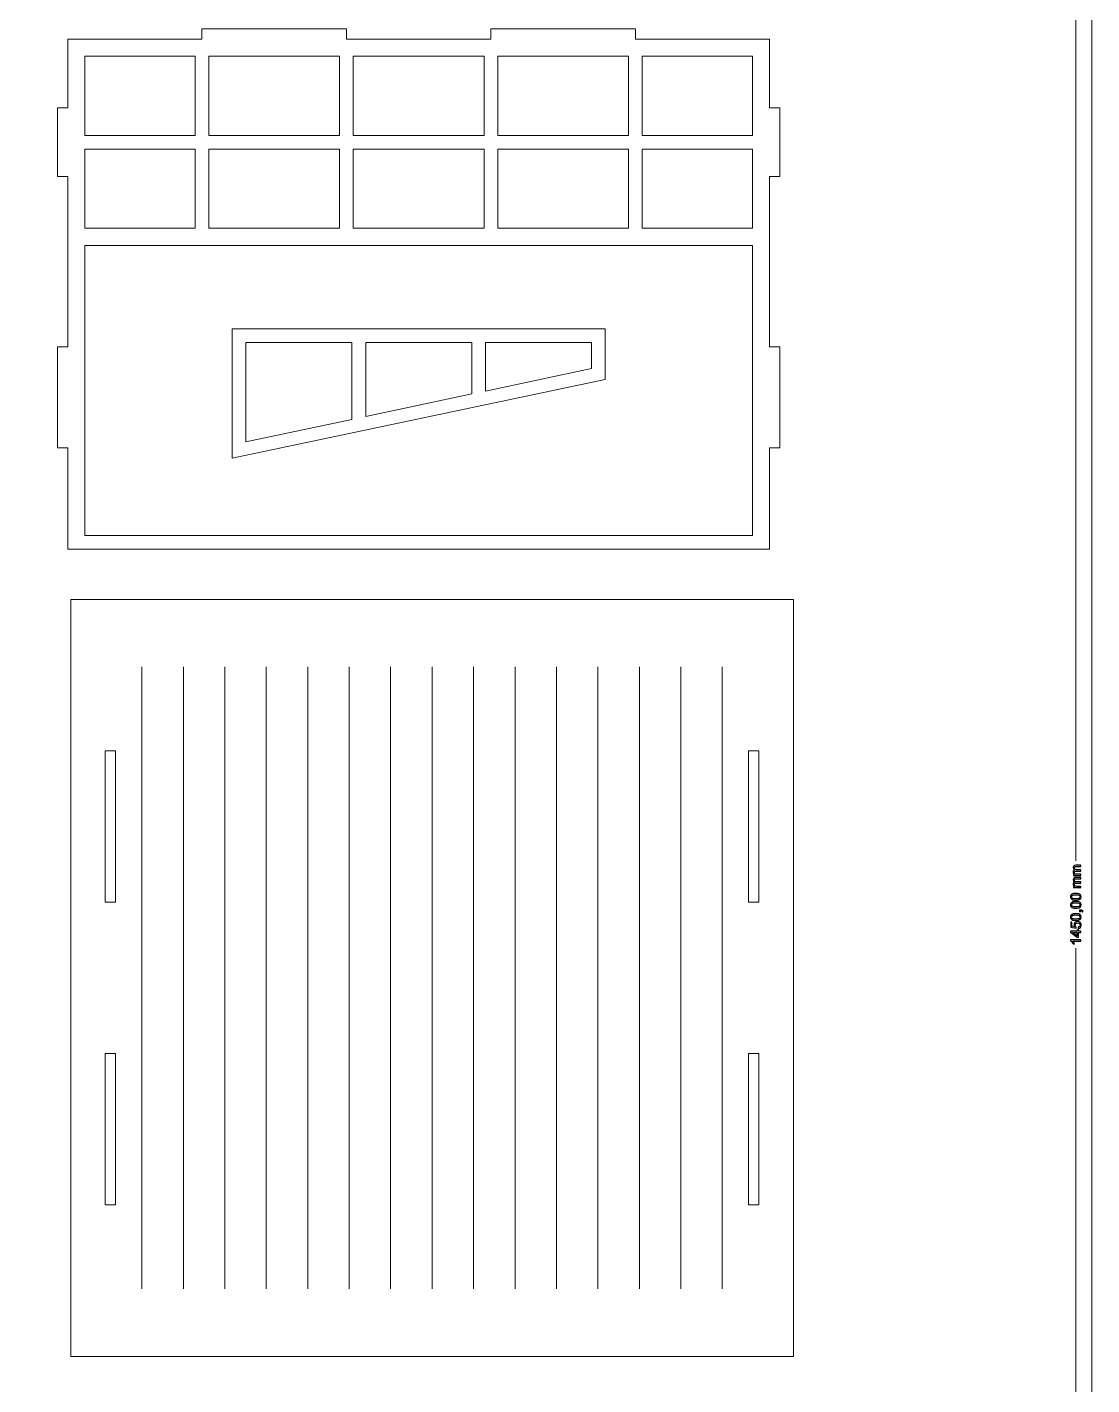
# Model space of a CAD drawing. Header units: centimetres. Extents: x -82 to 82, y -72 to 72.
# Drawn here: x 51.55 to 82.5, y -13.91 to 25.54 of the extents above; entities that cross this region are included whole.
import ezdxf

# ---------------------------------------------------------------- set-up
doc = ezdxf.new("R2010")
doc.units = ezdxf.units.CM
doc.header["$MEASUREMENT"] = 0
doc.layers.add('Camada 1', color=7, linetype='Continuous')

msp = doc.modelspace()

# ---------------------------------------------------------------- linework, layer by layer
at = {"layer": 'Camada 1', "color": 2, "lineweight": 9}
msp.add_open_spline([(-82.5, 72.5), (-82.5, 72.5), (82.5, 72.5), (82.5, 72.5), (82.5, 72.5), (82.5, -72.5), (82.5, -72.5), (82.5, -72.5), (-82.5, -72.5), (-82.5, -72.5), (-82.5, -72.5), (-82.5, 72.5), (-82.5, 72.5)], degree=3, knots=[0, 0, 0, 0, 0.25, 0.25, 0.25, 0.5, 0.5, 0.5, 0.75, 0.75, 0.75, 1, 1, 1, 1], dxfattribs=at)
at = {"layer": 'Camada 1', "color": 155, "lineweight": 9}
for points in [[(82.0314, 72.5), (82.0314, 72.5), (82.0314, 1.31523), (82.0314, 1.31523)], [(82.0314, -1.22378), (82.0314, -1.22378), (82.0314, -72.5), (82.0314, -72.5)]]:
    msp.add_open_spline(points, degree=3, dxfattribs=at)
at = {"layer": 'Camada 1', "color": 250, "lineweight": 9}
for points, knots in [([(52.43395, 13.31426), (52.43395, 13.31426), (52.73395, 13.31426), (52.73395, 13.31426), (52.73395, 13.31426), (52.73395, 10.37226), (52.73395, 10.37226), (52.73395, 10.37226), (73.13394, 10.37226), (73.13394, 10.37226), (73.13394, 10.37226), (73.13394, 13.31426), (73.13394, 13.31426), (73.13394, 13.31426), (73.43394, 13.31426), (73.43394, 13.31426), (73.43394, 13.31426), (73.43394, 16.25626), (73.43394, 16.25626), (73.43394, 16.25626), (73.13394, 16.25626), (73.13394, 16.25626), (73.13394, 16.25626), (73.13394, 21.19826), (73.13394, 21.19826), (73.13394, 21.19826), (73.43394, 21.19826), (73.43394, 21.19826), (73.43394, 21.19826), (73.43394, 23.19826), (73.43394, 23.19826), (73.43394, 23.19826), (73.13394, 23.19826), (73.13394, 23.19826), (73.13394, 23.19826), (73.13394, 25.19826), (73.13394, 25.19826), (73.13394, 25.19826), (69.23395, 25.19826), (69.23395, 25.19826), (69.23395, 25.19826), (69.23395, 25.49826), (69.23395, 25.49826), (69.23395, 25.49826), (65.03395, 25.49826), (65.03395, 25.49826), (65.03395, 25.49826), (65.03395, 25.19826), (65.03395, 25.19826), (65.03395, 25.19826), (60.83395, 25.19826), (60.83395, 25.19826), (60.83395, 25.19826), (60.83395, 25.49826), (60.83395, 25.49826), (60.83395, 25.49826), (56.63395, 25.49826), (56.63395, 25.49826), (56.63395, 25.49826), (56.63395, 25.19826), (56.63395, 25.19826), (56.63395, 25.19826), (52.73395, 25.19826), (52.73395, 25.19826), (52.73395, 25.19826), (52.73395, 23.19826), (52.73395, 23.19826), (52.73395, 23.19826), (52.43395, 23.19826), (52.43395, 23.19826), (52.43395, 23.19826), (52.43395, 21.19826), (52.43395, 21.19826), (52.43395, 21.19826), (52.73395, 21.19826), (52.73395, 21.19826), (52.73395, 21.19826), (52.73395, 16.25626), (52.73395, 16.25626), (52.73395, 16.25626), (52.43395, 16.25626), (52.43395, 16.25626), (52.43395, 16.25626), (52.43395, 13.31426), (52.43395, 13.31426)], [0, 0, 0, 0, 0.03571429, 0.03571429, 0.03571429, 0.07142857, 0.07142857, 0.07142857, 0.10714286, 0.10714286, 0.10714286, 0.14285714, 0.14285714, 0.14285714, 0.17857143, 0.17857143, 0.17857143, 0.21428571, 0.21428571, 0.21428571, 0.25, 0.25, 0.25, 0.28571429, 0.28571429, 0.28571429, 0.32142857, 0.32142857, 0.32142857, 0.35714286, 0.35714286, 0.35714286, 0.39285714, 0.39285714, 0.39285714, 0.42857143, 0.42857143, 0.42857143, 0.46428571, 0.46428571, 0.46428571, 0.5, 0.5, 0.5, 0.53571429, 0.53571429, 0.53571429, 0.57142857, 0.57142857, 0.57142857, 0.60714286, 0.60714286, 0.60714286, 0.64285714, 0.64285714, 0.64285714, 0.67857143, 0.67857143, 0.67857143, 0.71428571, 0.71428571, 0.71428571, 0.75, 0.75, 0.75, 0.78571429, 0.78571429, 0.78571429, 0.82142857, 0.82142857, 0.82142857, 0.85714286, 0.85714286, 0.85714286, 0.89285714, 0.89285714, 0.89285714, 0.92857143, 0.92857143, 0.92857143, 0.96428571, 0.96428571, 0.96428571, 1, 1, 1, 1]), ([(56.43395, 22.39826), (56.43395, 22.39826), (53.23395, 22.39826), (53.23395, 22.39826), (53.23395, 22.39826), (53.23395, 24.69826), (53.23395, 24.69826), (53.23395, 24.69826), (56.43395, 24.69826), (56.43395, 24.69826), (56.43395, 24.69826), (56.43395, 22.39826), (56.43395, 22.39826)], [0, 0, 0, 0, 0.25, 0.25, 0.25, 0.5, 0.5, 0.5, 0.75, 0.75, 0.75, 1, 1, 1, 1]), ([(60.63395, 22.39826), (60.63395, 22.39826), (56.83395, 22.39826), (56.83395, 22.39826), (56.83395, 22.39826), (56.83395, 24.69826), (56.83395, 24.69826), (56.83395, 24.69826), (60.63395, 24.69826), (60.63395, 24.69826), (60.63395, 24.69826), (60.63395, 22.39826), (60.63395, 22.39826)], [0, 0, 0, 0, 0.25, 0.25, 0.25, 0.5, 0.5, 0.5, 0.75, 0.75, 0.75, 1, 1, 1, 1]), ([(64.83395, 22.39826), (64.83395, 22.39826), (61.03395, 22.39826), (61.03395, 22.39826), (61.03395, 22.39826), (61.03395, 24.69826), (61.03395, 24.69826), (61.03395, 24.69826), (64.83395, 24.69826), (64.83395, 24.69826), (64.83395, 24.69826), (64.83395, 22.39826), (64.83395, 22.39826)], [0, 0, 0, 0, 0.25, 0.25, 0.25, 0.5, 0.5, 0.5, 0.75, 0.75, 0.75, 1, 1, 1, 1]), ([(69.03395, 22.39826), (69.03395, 22.39826), (65.23395, 22.39826), (65.23395, 22.39826), (65.23395, 22.39826), (65.23395, 24.69826), (65.23395, 24.69826), (65.23395, 24.69826), (69.03395, 24.69826), (69.03395, 24.69826), (69.03395, 24.69826), (69.03395, 22.39826), (69.03395, 22.39826)], [0, 0, 0, 0, 0.25, 0.25, 0.25, 0.5, 0.5, 0.5, 0.75, 0.75, 0.75, 1, 1, 1, 1]), ([(72.63394, 22.39826), (72.63394, 22.39826), (69.43395, 22.39826), (69.43395, 22.39826), (69.43395, 22.39826), (69.43395, 24.69826), (69.43395, 24.69826), (69.43395, 24.69826), (72.63394, 24.69826), (72.63394, 24.69826), (72.63394, 24.69826), (72.63394, 22.39826), (72.63394, 22.39826)], [0, 0, 0, 0, 0.25, 0.25, 0.25, 0.5, 0.5, 0.5, 0.75, 0.75, 0.75, 1, 1, 1, 1]), ([(56.43395, 19.69826), (56.43395, 19.69826), (53.23395, 19.69826), (53.23395, 19.69826), (53.23395, 19.69826), (53.23395, 21.99826), (53.23395, 21.99826), (53.23395, 21.99826), (56.43395, 21.99826), (56.43395, 21.99826), (56.43395, 21.99826), (56.43395, 19.69826), (56.43395, 19.69826)], [0, 0, 0, 0, 0.25, 0.25, 0.25, 0.5, 0.5, 0.5, 0.75, 0.75, 0.75, 1, 1, 1, 1]), ([(60.63395, 19.69826), (60.63395, 19.69826), (56.83395, 19.69826), (56.83395, 19.69826), (56.83395, 19.69826), (56.83395, 21.99826), (56.83395, 21.99826), (56.83395, 21.99826), (60.63395, 21.99826), (60.63395, 21.99826), (60.63395, 21.99826), (60.63395, 19.69826), (60.63395, 19.69826)], [0, 0, 0, 0, 0.25, 0.25, 0.25, 0.5, 0.5, 0.5, 0.75, 0.75, 0.75, 1, 1, 1, 1]), ([(64.83395, 19.69826), (64.83395, 19.69826), (61.03395, 19.69826), (61.03395, 19.69826), (61.03395, 19.69826), (61.03395, 21.99826), (61.03395, 21.99826), (61.03395, 21.99826), (64.83395, 21.99826), (64.83395, 21.99826), (64.83395, 21.99826), (64.83395, 19.69826), (64.83395, 19.69826)], [0, 0, 0, 0, 0.25, 0.25, 0.25, 0.5, 0.5, 0.5, 0.75, 0.75, 0.75, 1, 1, 1, 1]), ([(69.03395, 19.69826), (69.03395, 19.69826), (65.23395, 19.69826), (65.23395, 19.69826), (65.23395, 19.69826), (65.23395, 21.99826), (65.23395, 21.99826), (65.23395, 21.99826), (69.03395, 21.99826), (69.03395, 21.99826), (69.03395, 21.99826), (69.03395, 19.69826), (69.03395, 19.69826)], [0, 0, 0, 0, 0.25, 0.25, 0.25, 0.5, 0.5, 0.5, 0.75, 0.75, 0.75, 1, 1, 1, 1]), ([(72.63394, 19.69826), (72.63394, 19.69826), (69.43395, 19.69826), (69.43395, 19.69826), (69.43395, 19.69826), (69.43395, 21.99826), (69.43395, 21.99826), (69.43395, 21.99826), (72.63394, 21.99826), (72.63394, 21.99826), (72.63394, 21.99826), (72.63394, 19.69826), (72.63394, 19.69826)], [0, 0, 0, 0, 0.25, 0.25, 0.25, 0.5, 0.5, 0.5, 0.75, 0.75, 0.75, 1, 1, 1, 1]), ([(72.63394, 10.77226), (72.63394, 10.77226), (53.23395, 10.77226), (53.23395, 10.77226), (53.23395, 10.77226), (53.23395, 19.19826), (53.23395, 19.19826), (53.23395, 19.19826), (72.63394, 19.19826), (72.63394, 19.19826), (72.63394, 19.19826), (72.63394, 10.77226), (72.63394, 10.77226)], [0, 0, 0, 0, 0.25, 0.25, 0.25, 0.5, 0.5, 0.5, 0.75, 0.75, 0.75, 1, 1, 1, 1]), ([(57.51393, 16.77485), (57.51393, 16.77485), (57.51393, 13.01485), (57.51393, 13.01485), (57.51393, 13.01485), (68.35394, 15.30185), (68.35394, 15.30185), (68.35394, 15.30185), (68.35394, 16.77485), (68.35394, 16.77485), (68.35394, 16.77485), (57.51393, 16.77485), (57.51393, 16.77485)], [0, 0, 0, 0, 0.25, 0.25, 0.25, 0.5, 0.5, 0.5, 0.75, 0.75, 0.75, 1, 1, 1, 1]), ([(57.91394, 13.48885), (57.91394, 13.48885), (60.99394, 14.14385), (60.99394, 14.14385), (60.99394, 14.14385), (60.99394, 16.37485), (60.99394, 16.37485), (60.99394, 16.37485), (57.91394, 16.37485), (57.91394, 16.37485), (57.91394, 16.37485), (57.91394, 13.48885), (57.91394, 13.48885)], [0, 0, 0, 0, 0.25, 0.25, 0.25, 0.5, 0.5, 0.5, 0.75, 0.75, 0.75, 1, 1, 1, 1]), ([(61.39394, 14.22885), (61.39394, 14.22885), (64.47394, 14.88385), (64.47394, 14.88385), (64.47394, 14.88385), (64.47394, 16.37485), (64.47394, 16.37485), (64.47394, 16.37485), (61.39394, 16.37485), (61.39394, 16.37485), (61.39394, 16.37485), (61.39394, 14.22885), (61.39394, 14.22885)], [0, 0, 0, 0, 0.25, 0.25, 0.25, 0.5, 0.5, 0.5, 0.75, 0.75, 0.75, 1, 1, 1, 1]), ([(64.87394, 14.96885), (64.87394, 14.96885), (67.95394, 15.62285), (67.95394, 15.62285), (67.95394, 15.62285), (67.95394, 16.37485), (67.95394, 16.37485), (67.95394, 16.37485), (64.87394, 16.37485), (64.87394, 16.37485), (64.87394, 16.37485), (64.87394, 14.96885), (64.87394, 14.96885)], [0, 0, 0, 0, 0.25, 0.25, 0.25, 0.5, 0.5, 0.5, 0.75, 0.75, 0.75, 1, 1, 1, 1]), ([(52.82355, -13.08726), (52.82355, -13.08726), (52.82355, 8.91274), (52.82355, 8.91274), (52.82355, 8.91274), (73.82355, 8.91274), (73.82355, 8.91274), (73.82355, 8.91274), (73.82355, -13.08726), (73.82355, -13.08726), (73.82355, -13.08726), (52.82355, -13.08726), (52.82355, -13.08726)], [0, 0, 0, 0, 0.25, 0.25, 0.25, 0.5, 0.5, 0.5, 0.75, 0.75, 0.75, 1, 1, 1, 1]), ([(53.82355, 0.11274), (53.82355, 0.11274), (53.82355, 4.51274), (53.82355, 4.51274), (53.82355, 4.51274), (54.12355, 4.51274), (54.12355, 4.51274), (54.12355, 4.51274), (54.12355, 0.11274), (54.12355, 0.11274), (54.12355, 0.11274), (53.82355, 0.11274), (53.82355, 0.11274)], [0, 0, 0, 0, 0.25, 0.25, 0.25, 0.5, 0.5, 0.5, 0.75, 0.75, 0.75, 1, 1, 1, 1]), ([(72.52355, 0.11274), (72.52355, 0.11274), (72.52355, 4.51274), (72.52355, 4.51274), (72.52355, 4.51274), (72.82355, 4.51274), (72.82355, 4.51274), (72.82355, 4.51274), (72.82355, 0.11274), (72.82355, 0.11274), (72.82355, 0.11274), (72.52355, 0.11274), (72.52355, 0.11274)], [0, 0, 0, 0, 0.25, 0.25, 0.25, 0.5, 0.5, 0.5, 0.75, 0.75, 0.75, 1, 1, 1, 1]), ([(53.82355, -8.68726), (53.82355, -8.68726), (53.82355, -4.28726), (53.82355, -4.28726), (53.82355, -4.28726), (54.12355, -4.28726), (54.12355, -4.28726), (54.12355, -4.28726), (54.12355, -8.68726), (54.12355, -8.68726), (54.12355, -8.68726), (53.82355, -8.68726), (53.82355, -8.68726)], [0, 0, 0, 0, 0.25, 0.25, 0.25, 0.5, 0.5, 0.5, 0.75, 0.75, 0.75, 1, 1, 1, 1]), ([(72.52355, -8.68726), (72.52355, -8.68726), (72.52355, -4.28726), (72.52355, -4.28726), (72.52355, -4.28726), (72.82355, -4.28726), (72.82355, -4.28726), (72.82355, -4.28726), (72.82355, -8.68726), (72.82355, -8.68726), (72.82355, -8.68726), (72.52355, -8.68726), (72.52355, -8.68726)], [0, 0, 0, 0, 0.25, 0.25, 0.25, 0.5, 0.5, 0.5, 0.75, 0.75, 0.75, 1, 1, 1, 1])]:
    msp.add_open_spline(points, degree=3, knots=knots, dxfattribs=at)
at = {"layer": 'Camada 1', "color": 5, "lineweight": 9}
for points in [[(54.88981, -11.1234), (54.88981, -11.1234), (54.88981, 6.94889), (54.88981, 6.94889)], [(56.09463, -11.1234), (56.09463, -11.1234), (56.09463, 6.94889), (56.09463, 6.94889)], [(57.29945, -11.1234), (57.29945, -11.1234), (57.29945, 6.94889), (57.29945, 6.94889)], [(58.50427, -11.1234), (58.50427, -11.1234), (58.50427, 6.94889), (58.50427, 6.94889)], [(59.70909, -11.1234), (59.70909, -11.1234), (59.70909, 6.94889), (59.70909, 6.94889)], [(60.91391, -11.1234), (60.91391, -11.1234), (60.91391, 6.94889), (60.91391, 6.94889)], [(62.11873, -11.1234), (62.11873, -11.1234), (62.11873, 6.94889), (62.11873, 6.94889)], [(63.32355, -11.1234), (63.32355, -11.1234), (63.32355, 6.94889), (63.32355, 6.94889)], [(64.52837, -11.1234), (64.52837, -11.1234), (64.52837, 6.94889), (64.52837, 6.94889)], [(65.73319, -11.1234), (65.73319, -11.1234), (65.73319, 6.94889), (65.73319, 6.94889)], [(66.938, -11.1234), (66.938, -11.1234), (66.938, 6.94889), (66.938, 6.94889)], [(68.14282, -11.1234), (68.14282, -11.1234), (68.14282, 6.94889), (68.14282, 6.94889)], [(69.34764, -11.1234), (69.34764, -11.1234), (69.34764, 6.94889), (69.34764, 6.94889)], [(70.55246, -11.1234), (70.55246, -11.1234), (70.55246, 6.94889), (70.55246, 6.94889)], [(71.75728, -11.1234), (71.75728, -11.1234), (71.75728, 6.94889), (71.75728, 6.94889)]]:
    msp.add_open_spline(points, degree=3, dxfattribs=at)
at = {"layer": 'Camada 1', "color": 155}
for points, knots in [([(82.18358, 0.88808), (82.18358, 0.88808), (81.96387, 0.88808), (81.96387, 0.88808), (81.96387, 0.88808), (81.96387, 0.92152), (81.96387, 0.92152), (81.96387, 0.92152), (81.99492, 0.92152), (81.99492, 0.92152), (81.98419, 0.92837), (81.97551, 0.93754), (81.96902, 0.94897), (81.96246, 0.9604), (81.95922, 0.97338), (81.95922, 0.98799), (81.95922, 1.00421), (81.9626, 1.01755), (81.9693, 1.02792), (81.97608, 1.03829), (81.98546, 1.04563), (81.9976, 1.04986), (81.97199, 1.06736), (81.95922, 1.09001), (81.95922, 1.11795), (81.95922, 1.13982), (81.96521, 1.15668), (81.97728, 1.16839), (81.98934, 1.18018), (82.0079, 1.1861), (82.03295, 1.1861), (82.03295, 1.1861), (82.18358, 1.1861), (82.18358, 1.1861), (82.18358, 1.1861), (82.18358, 1.14885), (82.18358, 1.14885), (82.18358, 1.14885), (82.04529, 1.14885), (82.04529, 1.14885), (82.03048, 1.14885), (82.01975, 1.14758), (82.01319, 1.14518), (82.00663, 1.14278), (82.00141, 1.13841), (81.99739, 1.13199), (81.99336, 1.12564), (81.99139, 1.11816), (81.99139, 1.10962), (81.99139, 1.0941), (81.99654, 1.08126), (82.00677, 1.07103), (82.01707, 1.0608), (82.03351, 1.05572), (82.05609, 1.05572), (82.05609, 1.05572), (82.18358, 1.05572), (82.18358, 1.05572), (82.18358, 1.05572), (82.18358, 1.01847), (82.18358, 1.01847), (82.18358, 1.01847), (82.04099, 1.01847), (82.04099, 1.01847), (82.02448, 1.01847), (82.01206, 1.01543), (82.00381, 1.00936), (81.99555, 1.0033), (81.99139, 0.99335), (81.99139, 0.97959), (81.99139, 0.96915), (81.99414, 0.95948), (81.99964, 0.95059), (82.00515, 0.9417), (82.01319, 0.93528), (82.02384, 0.93126), (82.03443, 0.92731), (82.04974, 0.92533), (82.0697, 0.92533), (82.0697, 0.92533), (82.18358, 0.92533), (82.18358, 0.92533), (82.18358, 0.92533), (82.18358, 0.88808), (82.18358, 0.88808)], [0, 0, 0, 0, 0.03571429, 0.03571429, 0.03571429, 0.07142857, 0.07142857, 0.07142857, 0.10714286, 0.10714286, 0.10714286, 0.14285714, 0.14285714, 0.14285714, 0.17857143, 0.17857143, 0.17857143, 0.21428571, 0.21428571, 0.21428571, 0.25, 0.25, 0.25, 0.28571429, 0.28571429, 0.28571429, 0.32142857, 0.32142857, 0.32142857, 0.35714286, 0.35714286, 0.35714286, 0.39285714, 0.39285714, 0.39285714, 0.42857143, 0.42857143, 0.42857143, 0.46428571, 0.46428571, 0.46428571, 0.5, 0.5, 0.5, 0.53571429, 0.53571429, 0.53571429, 0.57142857, 0.57142857, 0.57142857, 0.60714286, 0.60714286, 0.60714286, 0.64285714, 0.64285714, 0.64285714, 0.67857143, 0.67857143, 0.67857143, 0.71428571, 0.71428571, 0.71428571, 0.75, 0.75, 0.75, 0.78571429, 0.78571429, 0.78571429, 0.82142857, 0.82142857, 0.82142857, 0.85714286, 0.85714286, 0.85714286, 0.89285714, 0.89285714, 0.89285714, 0.92857143, 0.92857143, 0.92857143, 0.96428571, 0.96428571, 0.96428571, 1, 1, 1, 1]), ([(82.18358, 0.53545), (82.18358, 0.53545), (81.96387, 0.53545), (81.96387, 0.53545), (81.96387, 0.53545), (81.96387, 0.56889), (81.96387, 0.56889), (81.96387, 0.56889), (81.99492, 0.56889), (81.99492, 0.56889), (81.98419, 0.57574), (81.97551, 0.58491), (81.96902, 0.59634), (81.96246, 0.60777), (81.95922, 0.62075), (81.95922, 0.63536), (81.95922, 0.65158), (81.9626, 0.66492), (81.9693, 0.67529), (81.97608, 0.68566), (81.98546, 0.693), (81.9976, 0.69723), (81.97199, 0.71473), (81.95922, 0.73738), (81.95922, 0.76532), (81.95922, 0.78719), (81.96521, 0.80405), (81.97728, 0.81576), (81.98934, 0.82755), (82.0079, 0.83347), (82.03295, 0.83347), (82.03295, 0.83347), (82.18358, 0.83347), (82.18358, 0.83347), (82.18358, 0.83347), (82.18358, 0.79622), (82.18358, 0.79622), (82.18358, 0.79622), (82.04529, 0.79622), (82.04529, 0.79622), (82.03048, 0.79622), (82.01975, 0.79495), (82.01319, 0.79255), (82.00663, 0.79015), (82.00141, 0.78578), (81.99739, 0.77936), (81.99336, 0.77301), (81.99139, 0.76553), (81.99139, 0.75699), (81.99139, 0.74147), (81.99654, 0.72863), (82.00677, 0.7184), (82.01707, 0.70817), (82.03351, 0.70309), (82.05609, 0.70309), (82.05609, 0.70309), (82.18358, 0.70309), (82.18358, 0.70309), (82.18358, 0.70309), (82.18358, 0.66584), (82.18358, 0.66584), (82.18358, 0.66584), (82.04099, 0.66584), (82.04099, 0.66584), (82.02448, 0.66584), (82.01206, 0.6628), (82.00381, 0.65673), (81.99555, 0.65067), (81.99139, 0.64072), (81.99139, 0.62696), (81.99139, 0.61652), (81.99414, 0.60685), (81.99964, 0.59796), (82.00515, 0.58907), (82.01319, 0.58265), (82.02384, 0.57863), (82.03443, 0.57468), (82.04974, 0.5727), (82.0697, 0.5727), (82.0697, 0.5727), (82.18358, 0.5727), (82.18358, 0.5727), (82.18358, 0.5727), (82.18358, 0.53545), (82.18358, 0.53545)], [0, 0, 0, 0, 0.03571429, 0.03571429, 0.03571429, 0.07142857, 0.07142857, 0.07142857, 0.10714286, 0.10714286, 0.10714286, 0.14285714, 0.14285714, 0.14285714, 0.17857143, 0.17857143, 0.17857143, 0.21428571, 0.21428571, 0.21428571, 0.25, 0.25, 0.25, 0.28571429, 0.28571429, 0.28571429, 0.32142857, 0.32142857, 0.32142857, 0.35714286, 0.35714286, 0.35714286, 0.39285714, 0.39285714, 0.39285714, 0.42857143, 0.42857143, 0.42857143, 0.46428571, 0.46428571, 0.46428571, 0.5, 0.5, 0.5, 0.53571429, 0.53571429, 0.53571429, 0.57142857, 0.57142857, 0.57142857, 0.60714286, 0.60714286, 0.60714286, 0.64285714, 0.64285714, 0.64285714, 0.67857143, 0.67857143, 0.67857143, 0.71428571, 0.71428571, 0.71428571, 0.75, 0.75, 0.75, 0.78571429, 0.78571429, 0.78571429, 0.82142857, 0.82142857, 0.82142857, 0.85714286, 0.85714286, 0.85714286, 0.89285714, 0.89285714, 0.89285714, 0.92857143, 0.92857143, 0.92857143, 0.96428571, 0.96428571, 0.96428571, 1, 1, 1, 1]), ([(82.034, 0.17223), (81.99823, 0.17223), (81.9693, 0.1759), (81.94743, 0.18324), (81.92549, 0.19064), (81.90863, 0.20158), (81.89684, 0.21612), (81.88506, 0.23058), (81.87921, 0.24885), (81.87921, 0.27087), (81.87921, 0.28709), (81.88245, 0.30135), (81.88901, 0.31369), (81.89557, 0.32597), (81.90503, 0.33613), (81.91738, 0.34403), (81.92965, 0.35193), (81.94468, 0.35814), (81.96239, 0.36266), (81.9801, 0.36724), (82.00402, 0.3695), (82.034, 0.3695), (82.06956, 0.3695), (82.09835, 0.36583), (82.12022, 0.35857), (82.14216, 0.3513), (82.15903, 0.34036), (82.17088, 0.32583), (82.18273, 0.31136), (82.18866, 0.29302), (82.18866, 0.27087), (82.18866, 0.24173), (82.17829, 0.2188), (82.15747, 0.20215), (82.13207, 0.18218), (82.09094, 0.17223), (82.034, 0.17223)], [0, 0, 0, 0, 0.08333333, 0.08333333, 0.08333333, 0.16666667, 0.16666667, 0.16666667, 0.25, 0.25, 0.25, 0.33333333, 0.33333333, 0.33333333, 0.41666667, 0.41666667, 0.41666667, 0.5, 0.5, 0.5, 0.58333333, 0.58333333, 0.58333333, 0.66666667, 0.66666667, 0.66666667, 0.75, 0.75, 0.75, 0.83333333, 0.83333333, 0.83333333, 0.91666667, 0.91666667, 0.91666667, 1, 1, 1, 1]), ([(82.034, -0.06321), (81.99823, -0.06321), (81.9693, -0.05954), (81.94743, -0.0522), (81.92549, -0.0448), (81.90863, -0.03386), (81.89684, -0.01932), (81.88506, -0.00486), (81.87921, 0.01341), (81.87921, 0.03543), (81.87921, 0.05165), (81.88245, 0.06591), (81.88901, 0.07825), (81.89557, 0.09053), (81.90503, 0.10069), (81.91738, 0.10859), (81.92965, 0.11649), (81.94468, 0.1227), (81.96239, 0.12722), (81.9801, 0.1318), (82.00402, 0.13406), (82.034, 0.13406), (82.06956, 0.13406), (82.09835, 0.13039), (82.12022, 0.12313), (82.14216, 0.11586), (82.15903, 0.10492), (82.17088, 0.09039), (82.18273, 0.07592), (82.18866, 0.05758), (82.18866, 0.03543), (82.18866, 0.00629), (82.17829, -0.01664), (82.15747, -0.03329), (82.13207, -0.05326), (82.09094, -0.06321), (82.034, -0.06321)], [0, 0, 0, 0, 0.08333333, 0.08333333, 0.08333333, 0.16666667, 0.16666667, 0.16666667, 0.25, 0.25, 0.25, 0.33333333, 0.33333333, 0.33333333, 0.41666667, 0.41666667, 0.41666667, 0.5, 0.5, 0.5, 0.58333333, 0.58333333, 0.58333333, 0.66666667, 0.66666667, 0.66666667, 0.75, 0.75, 0.75, 0.83333333, 0.83333333, 0.83333333, 0.91666667, 0.91666667, 0.91666667, 1, 1, 1, 1]), ([(82.03414, 0.21033), (82.08403, 0.21033), (82.11719, 0.21612), (82.13356, 0.22776), (82.15, 0.2394), (82.15818, 0.25379), (82.15818, 0.27087), (82.15818, 0.28794), (82.14993, 0.30233), (82.13349, 0.31397), (82.11698, 0.32562), (82.08389, 0.3314), (82.03414, 0.3314), (81.98426, 0.3314), (81.9511, 0.32562), (81.93473, 0.31397), (81.91829, 0.3024), (81.91011, 0.28787), (81.91011, 0.27044), (81.91011, 0.25337), (81.91738, 0.23968), (81.93184, 0.22945), (81.95025, 0.21668), (81.9844, 0.21033), (82.03414, 0.21033)], [0, 0, 0, 0, 0.125, 0.125, 0.125, 0.25, 0.25, 0.25, 0.375, 0.375, 0.375, 0.5, 0.5, 0.5, 0.625, 0.625, 0.625, 0.75, 0.75, 0.75, 0.875, 0.875, 0.875, 1, 1, 1, 1]), ([(82.03414, -0.02511), (82.08403, -0.02511), (82.11719, -0.01932), (82.13356, -0.00768), (82.15, 0.00396), (82.15818, 0.01835), (82.15818, 0.03543), (82.15818, 0.0525), (82.14993, 0.06689), (82.13349, 0.07853), (82.11698, 0.09018), (82.08389, 0.09596), (82.03414, 0.09596), (81.98426, 0.09596), (81.9511, 0.09018), (81.93473, 0.07853), (81.91829, 0.06696), (81.91011, 0.05243), (81.91011, 0.035), (81.91011, 0.01793), (81.91738, 0.00424), (81.93184, -0.00599), (81.95025, -0.01876), (81.9844, -0.02511), (82.03414, -0.02511)], [0, 0, 0, 0, 0.125, 0.125, 0.125, 0.25, 0.25, 0.25, 0.375, 0.375, 0.375, 0.5, 0.5, 0.5, 0.625, 0.625, 0.625, 0.75, 0.75, 0.75, 0.875, 0.875, 0.875, 1, 1, 1, 1]), ([(82.034, -0.41627), (81.99823, -0.41627), (81.9693, -0.4126), (81.94743, -0.40526), (81.92549, -0.39786), (81.90863, -0.38692), (81.89684, -0.37238), (81.88506, -0.35792), (81.87921, -0.33965), (81.87921, -0.31763), (81.87921, -0.30141), (81.88245, -0.28715), (81.88901, -0.27481), (81.89557, -0.26253), (81.90503, -0.25237), (81.91738, -0.24447), (81.92965, -0.23657), (81.94468, -0.23036), (81.96239, -0.22584), (81.9801, -0.22126), (82.00402, -0.219), (82.034, -0.219), (82.06956, -0.219), (82.09835, -0.22267), (82.12022, -0.22993), (82.14216, -0.2372), (82.15903, -0.24814), (82.17088, -0.26267), (82.18273, -0.27714), (82.18866, -0.29548), (82.18866, -0.31763), (82.18866, -0.34677), (82.17829, -0.3697), (82.15747, -0.38635), (82.13207, -0.40632), (82.09094, -0.41627), (82.034, -0.41627)], [0, 0, 0, 0, 0.08333333, 0.08333333, 0.08333333, 0.16666667, 0.16666667, 0.16666667, 0.25, 0.25, 0.25, 0.33333333, 0.33333333, 0.33333333, 0.41666667, 0.41666667, 0.41666667, 0.5, 0.5, 0.5, 0.58333333, 0.58333333, 0.58333333, 0.66666667, 0.66666667, 0.66666667, 0.75, 0.75, 0.75, 0.83333333, 0.83333333, 0.83333333, 0.91666667, 0.91666667, 0.91666667, 1, 1, 1, 1]), ([(82.03414, -0.37817), (82.08403, -0.37817), (82.11719, -0.37238), (82.13356, -0.36074), (82.15, -0.3491), (82.15818, -0.33471), (82.15818, -0.31763), (82.15818, -0.30056), (82.14993, -0.28617), (82.13349, -0.27453), (82.11698, -0.26288), (82.08389, -0.2571), (82.03414, -0.2571), (81.98426, -0.2571), (81.9511, -0.26288), (81.93473, -0.27453), (81.91829, -0.2861), (81.91011, -0.30063), (81.91011, -0.31806), (81.91011, -0.33513), (81.91738, -0.34882), (81.93184, -0.35905), (81.95025, -0.37182), (81.9844, -0.37817), (82.03414, -0.37817)], [0, 0, 0, 0, 0.125, 0.125, 0.125, 0.25, 0.25, 0.25, 0.375, 0.375, 0.375, 0.5, 0.5, 0.5, 0.625, 0.625, 0.625, 0.75, 0.75, 0.75, 0.875, 0.875, 0.875, 1, 1, 1, 1]), ([(82.18358, -0.16093), (82.18358, -0.16093), (82.14125, -0.16093), (82.14125, -0.16093), (82.14125, -0.16093), (82.14125, -0.1186), (82.14125, -0.1186), (82.14125, -0.1186), (82.18358, -0.1186), (82.18358, -0.1186), (82.19917, -0.1186), (82.2118, -0.12135), (82.2214, -0.12693), (82.23099, -0.13243), (82.23847, -0.14125), (82.24369, -0.15331), (82.24369, -0.15331), (82.22761, -0.16347), (82.22761, -0.16347), (82.22415, -0.15557), (82.21907, -0.14979), (82.21244, -0.14612), (82.20573, -0.14238), (82.19614, -0.14026), (82.18358, -0.13984), (82.18358, -0.13984), (82.18358, -0.16093), (82.18358, -0.16093)], [0, 0, 0, 0, 0.11111111, 0.11111111, 0.11111111, 0.22222222, 0.22222222, 0.22222222, 0.33333333, 0.33333333, 0.33333333, 0.44444444, 0.44444444, 0.44444444, 0.55555556, 0.55555556, 0.55555556, 0.66666667, 0.66666667, 0.66666667, 0.77777778, 0.77777778, 0.77777778, 0.88888889, 0.88888889, 0.88888889, 1, 1, 1, 1]), ([(82.18358, -0.76819), (82.18358, -0.76819), (82.11119, -0.76819), (82.11119, -0.76819), (82.11119, -0.76819), (82.11119, -0.89985), (82.11119, -0.89985), (82.11119, -0.89985), (82.0769, -0.89985), (82.0769, -0.89985), (82.0769, -0.89985), (81.88048, -0.76142), (81.88048, -0.76142), (81.88048, -0.76142), (81.88048, -0.73094), (81.88048, -0.73094), (81.88048, -0.73094), (82.0769, -0.73094), (82.0769, -0.73094), (82.0769, -0.73094), (82.0769, -0.68988), (82.0769, -0.68988), (82.0769, -0.68988), (82.11119, -0.68988), (82.11119, -0.68988), (82.11119, -0.68988), (82.11119, -0.73094), (82.11119, -0.73094), (82.11119, -0.73094), (82.18358, -0.73094), (82.18358, -0.73094), (82.18358, -0.73094), (82.18358, -0.76819), (82.18358, -0.76819)], [0, 0, 0, 0, 0.09090909, 0.09090909, 0.09090909, 0.18181818, 0.18181818, 0.18181818, 0.27272727, 0.27272727, 0.27272727, 0.36363636, 0.36363636, 0.36363636, 0.45454545, 0.45454545, 0.45454545, 0.54545455, 0.54545455, 0.54545455, 0.63636364, 0.63636364, 0.63636364, 0.72727273, 0.72727273, 0.72727273, 0.81818182, 0.81818182, 0.81818182, 0.90909091, 0.90909091, 0.90909091, 1, 1, 1, 1]), ([(82.10399, -0.65171), (82.10399, -0.65171), (82.10103, -0.61276), (82.10103, -0.61276), (82.12001, -0.60987), (82.13426, -0.60317), (82.14386, -0.59273), (82.15338, -0.58228), (82.15818, -0.56951), (82.15818, -0.55449), (82.15818, -0.53635), (82.15141, -0.52118), (82.13793, -0.50884), (82.12438, -0.49656), (82.10646, -0.49042), (82.08417, -0.49042), (82.06293, -0.49042), (82.04621, -0.49628), (82.03393, -0.50806), (82.02166, -0.51984), (82.01552, -0.53544), (82.01552, -0.55484), (82.01552, -0.5669), (82.01827, -0.5777), (82.02377, -0.58729), (82.02928, -0.59682), (82.0364, -0.6043), (82.04515, -0.6098), (82.04515, -0.6098), (82.04007, -0.64494), (82.04007, -0.64494), (82.04007, -0.64494), (81.88429, -0.61573), (81.88429, -0.61573), (81.88429, -0.61573), (81.88429, -0.46544), (81.88429, -0.46544), (81.88429, -0.46544), (81.91985, -0.46544), (81.91985, -0.46544), (81.91985, -0.46544), (81.91985, -0.58602), (81.91985, -0.58602), (81.91985, -0.58602), (82.00162, -0.60218), (82.00162, -0.60218), (81.98885, -0.58405), (81.9825, -0.565), (81.9825, -0.5451), (81.9825, -0.51871), (81.99167, -0.49642), (82.01001, -0.47829), (82.02836, -0.46015), (82.05192, -0.45105), (82.08071, -0.45105), (82.10816, -0.45105), (82.13186, -0.45902), (82.15183, -0.47497), (82.17638, -0.49437), (82.18866, -0.5209), (82.18866, -0.55449), (82.18866, -0.582), (82.1809, -0.60444), (82.16545, -0.62187), (82.15, -0.63929), (82.12953, -0.64924), (82.10399, -0.65171)], [0, 0, 0, 0, 0.04545455, 0.04545455, 0.04545455, 0.09090909, 0.09090909, 0.09090909, 0.13636364, 0.13636364, 0.13636364, 0.18181818, 0.18181818, 0.18181818, 0.22727273, 0.22727273, 0.22727273, 0.27272727, 0.27272727, 0.27272727, 0.31818182, 0.31818182, 0.31818182, 0.36363636, 0.36363636, 0.36363636, 0.40909091, 0.40909091, 0.40909091, 0.45454545, 0.45454545, 0.45454545, 0.5, 0.5, 0.5, 0.54545455, 0.54545455, 0.54545455, 0.59090909, 0.59090909, 0.59090909, 0.63636364, 0.63636364, 0.63636364, 0.68181818, 0.68181818, 0.68181818, 0.72727273, 0.72727273, 0.72727273, 0.77272727, 0.77272727, 0.77272727, 0.81818182, 0.81818182, 0.81818182, 0.86363636, 0.86363636, 0.86363636, 0.90909091, 0.90909091, 0.90909091, 0.95454545, 0.95454545, 0.95454545, 1, 1, 1, 1]), ([(82.0769, -0.76819), (82.0769, -0.76819), (81.94052, -0.76819), (81.94052, -0.76819), (81.94052, -0.76819), (82.0769, -0.86323), (82.0769, -0.86323), (82.0769, -0.86323), (82.0769, -0.76819), (82.0769, -0.76819)], [0, 0, 0, 0, 0.33333333, 0.33333333, 0.33333333, 0.66666667, 0.66666667, 0.66666667, 1, 1, 1, 1]), ([(82.18358, -0.98289), (82.18358, -0.98289), (82.18358, -1.02014), (82.18358, -1.02014), (82.18358, -1.02014), (81.94637, -1.02014), (81.94637, -1.02014), (81.95498, -1.0291), (81.96352, -1.04089), (81.97206, -1.05542), (81.98059, -1.06996), (81.98701, -1.08308), (81.99125, -1.09465), (81.99125, -1.09465), (81.95526, -1.09465), (81.95526, -1.09465), (81.94553, -1.07384), (81.93367, -1.05563), (81.9197, -1.04004), (81.9058, -1.02445), (81.89233, -1.01337), (81.87921, -1.00688), (81.87921, -1.00688), (81.87921, -0.98289), (81.87921, -0.98289), (81.87921, -0.98289), (82.18358, -0.98289), (82.18358, -0.98289)], [0, 0, 0, 0, 0.11111111, 0.11111111, 0.11111111, 0.22222222, 0.22222222, 0.22222222, 0.33333333, 0.33333333, 0.33333333, 0.44444444, 0.44444444, 0.44444444, 0.55555556, 0.55555556, 0.55555556, 0.66666667, 0.66666667, 0.66666667, 0.77777778, 0.77777778, 0.77777778, 0.88888889, 0.88888889, 0.88888889, 1, 1, 1, 1])]:
    msp.add_open_spline(points, degree=3, knots=knots, dxfattribs=at)

doc.saveas('drawing.dxf')
